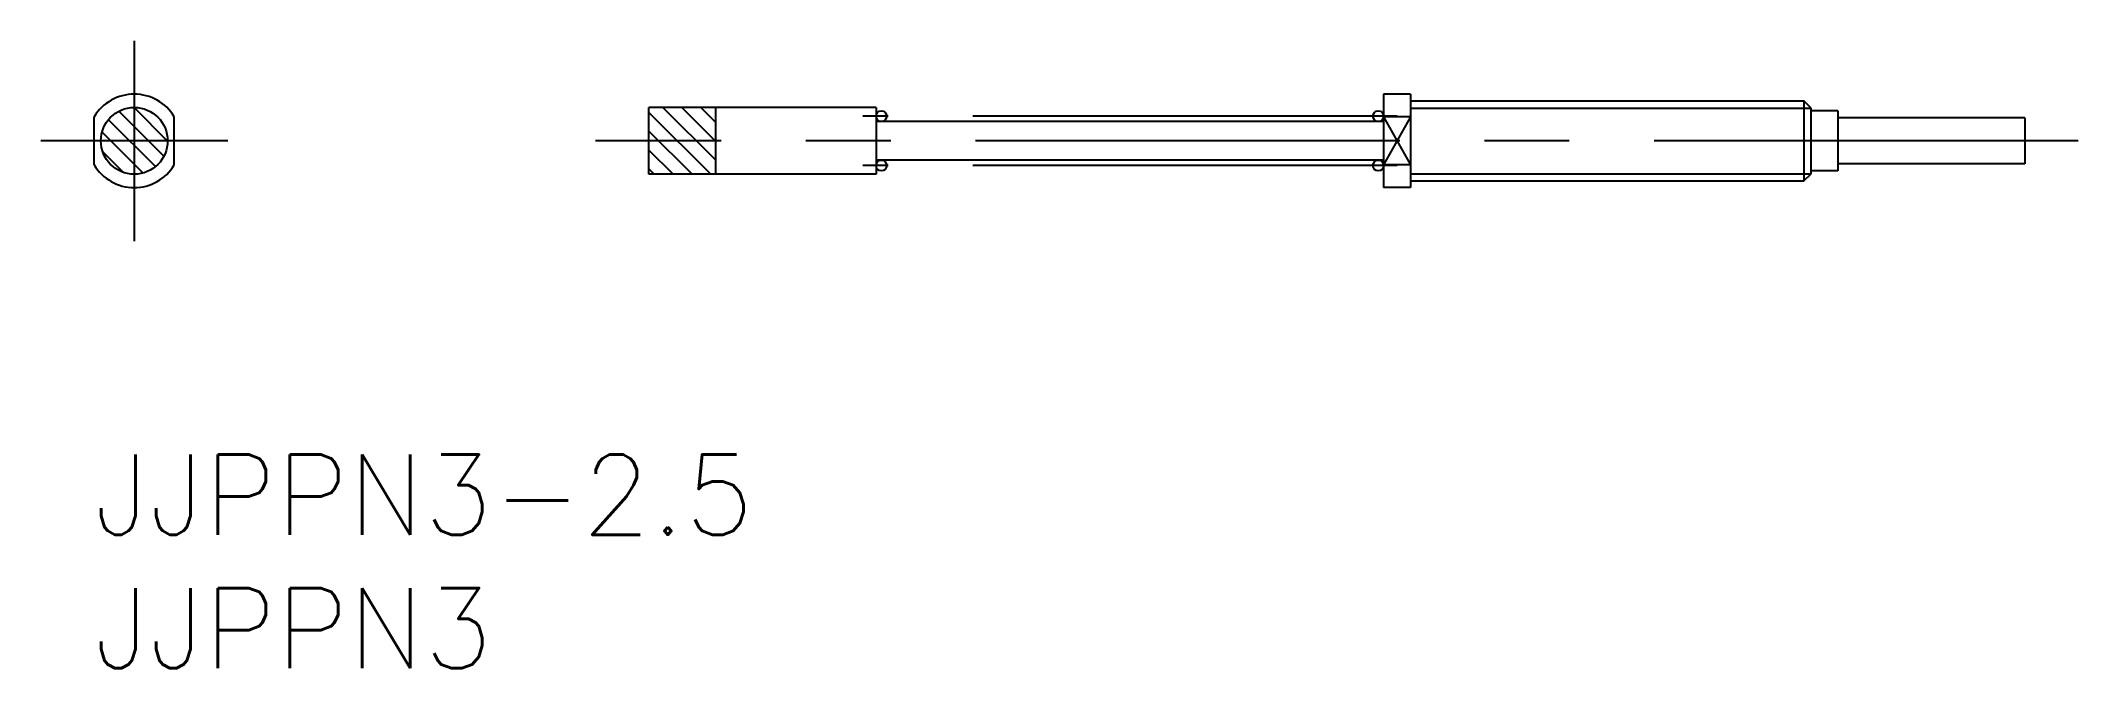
# Model space of a CAD drawing. Extents: x -2 to 74.3, y -8 to 15.5.
import ezdxf

# ---------------------------------------------------------------- set-up
doc = ezdxf.new("R2010")
doc.units = 0
doc.header["$LTSCALE"] = 0.5
doc.linetypes.add('CENTER', pattern=[50.8, 31.75, -6.35, 6.35, -6.35])
for name, color, linetype in [('MSM_CENTER', 1, 'CENTER'), ('MSM_CONTINUOUS', 7, 'CONTINUOUS'), ('MSM_NARROW', 5, 'CONTINUOUS'), ('MSM_PART_NUMBER', 7, 'CONTINUOUS')]:
    doc.layers.add(name, color=color, linetype=linetype)
doc.styles.get("Standard").update_dxf_attribs({"font": 'txt.shx', "height": 3, "bigfont": 'bigfont.shx'})

# ---------------------------------------------------------------- blocks, each defined once
blk = doc.blocks.new('*U2')
at = {"layer": 'MSM_PART_NUMBER'}
blk.add_text('JJPPN3-2.5', height=3, dxfattribs=at).set_placement((0, -3))
blk = doc.blocks.new('*U3')
at = {"layer": 'MSM_PART_NUMBER'}
blk.add_text('JJPPN3', height=3, dxfattribs=at).set_placement((0, -8))

msp = doc.modelspace()

# ---------------------------------------------------------------- linework, layer by layer
at = {"layer": 'MSM_CENTER'}
for p, q in [((1.5, 15.5), (1.5, 8)), ((48.766, 12.675), (28.766, 12.675)), ((5, 11.75), (-2, 11.75)), ((74.266, 11.75), (18.766, 11.75)), ((48.766, 10.825), (28.766, 10.825))]:
    msp.add_line(p, q, dxfattribs=at)
at = {"layer": 'MSM_CONTINUOUS'}
for p, q in [((29.266, 13), (20.766, 13)), ((20.766, 10.5), (20.766, 13)), ((23.266, 10.5), (23.266, 13)), ((29.266, 13), (29.266, 10.5)), ((48.266, 13.5), (48.266, 10)), ((49.266, 13.5), (48.266, 13.5)), ((49.266, 13.5), (49.266, 10)), ((49.266, 13.25), (63.995, 13.25)), ((64.266, 12.979), (63.995, 13.25)), ((63.995, 13.25), (63.995, 10.25)), ((64.266, 10.521), (64.266, 12.979)), ((0, 10.849), (0, 12.651)), ((3, 10.849), (3, 12.651)), ((48.266, 12.475), (29.266, 12.475)), ((49.266, 12.651), (48.266, 12.651)), ((65.266, 12.875), (64.266, 12.875)), ((65.266, 12.875), (65.266, 10.625)), ((72.266, 12.61), (65.266, 12.61)), ((72.266, 12.61), (72.266, 10.89)), ((48.266, 11.025), (29.266, 11.025)), ((49.266, 10.849), (48.266, 10.849)), ((72.266, 10.89), (65.266, 10.89)), ((29.266, 10.5), (20.766, 10.5)), ((49.266, 10), (48.266, 10)), ((49.266, 10.25), (63.995, 10.25)), ((63.995, 10.25), (64.266, 10.521)), ((65.266, 10.625), (64.266, 10.625))]:
    msp.add_line(p, q, dxfattribs=at)
for centre, radius in [((1.5, 11.75), 1.25), ((29.466, 12.675), 0.2), ((48.066, 12.675), 0.2), ((29.466, 10.825), 0.2), ((48.066, 10.825), 0.2)]:
    msp.add_circle(centre, radius, dxfattribs=at)
for start, end in [(31.00272, 148.99728), (211.00272, 328.99728)]:
    msp.add_arc((1.5, 11.75), 1.75, start, end, dxfattribs=at)
at = {"layer": 'MSM_NARROW'}
for p, q in [((1.493, 12.999), (2.749, 11.743)), ((21.291, 13), (23.266, 11.025)), ((21.998, 13), (23.266, 11.732)), ((22.705, 13), (23.266, 12.439)), ((49.266, 12.979), (64.266, 12.979)), ((0.547, 12.531), (2.281, 10.797)), ((0.937, 12.848), (2.598, 11.187)), ((20.766, 12.818), (23.084, 10.5)), ((48.266, 12.651), (49.266, 10.849)), ((49.266, 12.651), (48.266, 10.849)), ((0.311, 12.059), (1.809, 10.561)), ((20.766, 12.111), (22.377, 10.5)), ((0.334, 11.33), (1.08, 10.584)), ((20.766, 11.404), (21.669, 10.5)), ((20.766, 10.697), (20.962, 10.5)), ((49.266, 10.521), (64.266, 10.521))]:
    msp.add_line(p, q, dxfattribs=at)

# ---------------------------------------------------------------- block references
at = {"layer": 'MSM_CONTINUOUS'}
for name in ['*U2', '*U3']:
    msp.add_blockref(name, (0, 0), dxfattribs=at)

doc.saveas('drawing.dxf')
